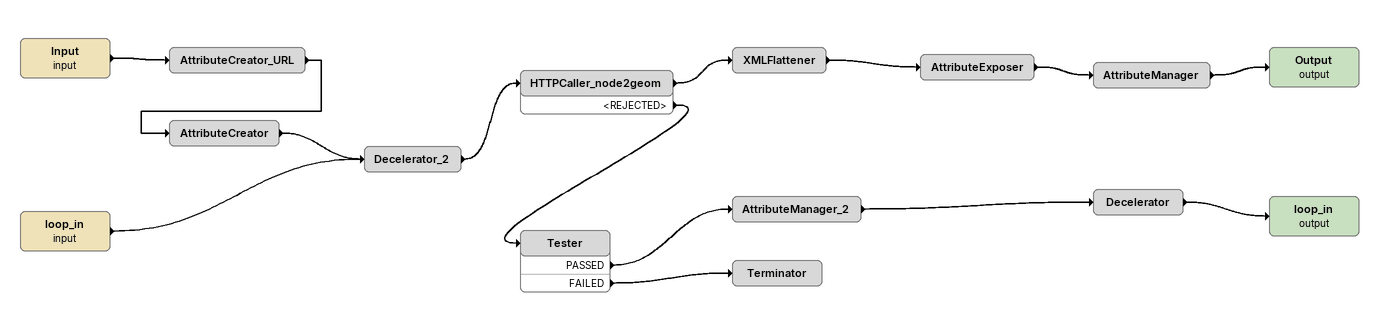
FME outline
Input (input)
    -> AttributeCreator_URL
AttributeCreator_URL
    -> AttributeCreator
AttributeCreator
    -> Decelerator_2
loop_in (input)
    -> Decelerator_2
Decelerator_2
    -> HTTPCaller_node2geom
HTTPCaller_node2geom
    -> XMLFlattener
    <REJECTED> -> Tester
XMLFlattener
    -> AttributeExposer
AttributeExposer
    -> AttributeManager
AttributeManager
    -> Output (output)
Output (output)
Tester
    PASSED -> AttributeManager_2
    FAILED -> Terminator
AttributeManager_2
    -> Decelerator
Decelerator
    -> loop_in (output)
loop_in (output)
Terminator
